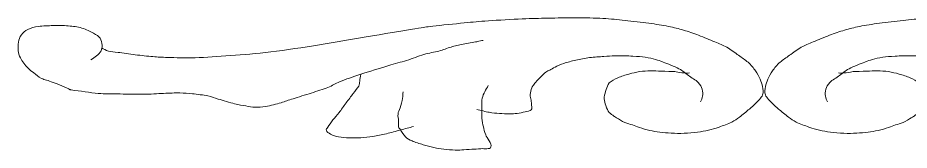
# Model space of a CAD drawing. Header units: millimetres. Extents: x -201 to 216, y -156 to 135.
# Drawn here: x 19.64 to 48.24, y -62.69 to -58.44 of the extents above; entities that cross this region are included whole.
import ezdxf

# ---------------------------------------------------------------- set-up
doc = ezdxf.new("R2010")
doc.units = ezdxf.units.MM
doc.header["$MEASUREMENT"] = 0
doc.layers.add('Camada 1', color=7, linetype='Continuous')

msp = doc.modelspace()

# ---------------------------------------------------------------- linework, layer by layer
at = {"layer": 'Camada 1', "color": 250, "lineweight": 9}
for points, knots in [([(41.1958, -60.2002), (41.0936, -60.2407), (40.7994, -60.1687), (40.7267, -60.1658), (40.7267, -60.1658), (40.6538, -60.163), (40.4192, -60.153), (40.2898, -60.1486), (40.2898, -60.1486), (40.1604, -60.1444), (40.0665, -60.1372), (39.95, -60.1401), (39.95, -60.1401), (39.8336, -60.1429), (39.7111, -60.1485), (39.5941, -60.1658), (39.5941, -60.1658), (39.477, -60.1832), (39.3705, -60.2101), (39.2542, -60.2432), (39.2542, -60.2432), (39.1379, -60.2762), (39.0043, -60.3158), (38.8982, -60.3635), (38.8982, -60.3635), (38.792, -60.4112), (38.687, -60.4618), (38.623, -60.5268), (38.623, -60.5268), (38.559, -60.5917), (38.5528, -60.6656), (38.5258, -60.7415), (38.5258, -60.7415), (38.4987, -60.8175), (38.4663, -60.9058), (38.4608, -60.9821), (38.4608, -60.9821), (38.4554, -61.0585), (38.4715, -61.1209), (38.4931, -61.1969), (38.4931, -61.1969), (38.5146, -61.273), (38.5496, -61.3749), (38.59, -61.4375), (38.59, -61.4375), (38.6303, -61.5002), (38.688, -61.5329), (38.7329, -61.5684), (38.7329, -61.5684), (38.7778, -61.604), (38.7943, -61.6123), (38.8585, -61.6504), (38.8585, -61.6504), (38.9227, -61.6886), (39.0328, -61.7591), (39.118, -61.7971), (39.118, -61.7971), (39.2032, -61.8353), (39.2869, -61.8496), (39.3653, -61.877), (39.3653, -61.877), (39.4438, -61.9044), (39.4956, -61.9316), (39.5883, -61.9612), (39.5883, -61.9612), (39.6811, -61.9907), (39.8109, -62.0296), (39.9208, -62.0537), (39.9208, -62.0537), (40.0308, -62.0779), (40.1302, -62.0911), (40.2452, -62.1056), (40.2452, -62.1056), (40.3603, -62.1199), (40.48, -62.1336), (40.6102, -62.14), (40.6102, -62.14), (40.7404, -62.1465), (40.8828, -62.1494), (41.0239, -62.1444), (41.0239, -62.1444), (41.165, -62.1394), (41.3235, -62.1265), (41.4538, -62.1099), (41.4538, -62.1099), (41.5842, -62.0933), (41.6874, -62.0726), (41.8027, -62.0452), (41.8027, -62.0452), (41.918, -62.0177), (42.0187, -61.9891), (42.1434, -61.9459), (42.1434, -61.9459), (42.2681, -61.9026), (42.4388, -61.8405), (42.5491, -61.7862), (42.5491, -61.7862), (42.6595, -61.7319), (42.7059, -61.6921), (42.8007, -61.6222), (42.8007, -61.6222), (42.8954, -61.5524), (43.032, -61.4396), (43.1172, -61.3676), (43.1172, -61.3676), (43.2025, -61.2957), (43.2412, -61.2665), (43.312, -61.1907), (43.312, -61.1907), (43.3828, -61.1149), (43.5023, -61.0059), (43.5414, -60.9134), (43.5414, -60.9134), (43.5804, -60.8208), (43.555, -60.7318), (43.5416, -60.647), (43.5416, -60.647), (43.5281, -60.5622), (43.4986, -60.491), (43.4608, -60.4064), (43.4608, -60.4064), (43.4231, -60.3218), (43.3803, -60.2305), (43.3154, -60.1401), (43.3154, -60.1401), (43.2506, -60.0496), (43.1649, -59.9485), (43.0729, -59.8651), (43.0729, -59.8651), (42.9809, -59.7817), (42.8789, -59.7219), (42.7657, -59.6417), (42.7657, -59.6417), (42.6525, -59.5615), (42.5212, -59.456), (42.3937, -59.384), (42.3937, -59.384), (42.2663, -59.3119), (42.1565, -59.2765), (42.0056, -59.2121), (42.0056, -59.2121), (41.8546, -59.1476), (41.6553, -59.0603), (41.488, -58.9973), (41.488, -58.9973), (41.3206, -58.9342), (41.1648, -58.8813), (41.0027, -58.834), (41.0027, -58.834), (40.8406, -58.7867), (40.7039, -58.751), (40.5174, -58.7137), (40.5174, -58.7137), (40.3309, -58.6764), (40.1185, -58.6421), (39.8865, -58.6106), (39.8865, -58.6106), (39.6544, -58.5791), (39.3714, -58.5505), (39.1261, -58.5247), (39.1261, -58.5247), (38.8807, -58.4989), (38.6764, -58.4703), (38.4142, -58.456), (38.4142, -58.456), (38.152, -58.4416), (37.8507, -58.4402), (37.5567, -58.4388), (37.5567, -58.4388), (37.2627, -58.4374), (36.9392, -58.4416), (36.6506, -58.4473), (36.6506, -58.4473), (36.362, -58.4531), (36.1437, -58.4588), (35.8254, -58.4731), (35.8254, -58.4731), (35.5072, -58.4875), (35.0516, -58.5118), (34.7413, -58.5333), (34.7413, -58.5333), (34.4311, -58.5548), (34.2613, -58.5734), (33.9647, -58.602), (33.9647, -58.602), (33.668, -58.6307), (33.2259, -58.6736), (32.9614, -58.7051), (32.9614, -58.7051), (32.697, -58.7366), (32.7349, -58.7337), (32.3789, -58.7911), (32.3789, -58.7911), (32.0229, -58.8483), (31.3352, -58.9629), (30.8254, -59.0488), (30.8254, -59.0488), (30.3157, -59.1347), (29.8303, -59.2264), (29.3205, -59.3066), (29.3205, -59.3066), (28.8107, -59.3868), (28.2422, -59.4726), (27.7671, -59.53), (27.7671, -59.53), (27.292, -59.5873), (26.8773, -59.6188), (26.4726, -59.6503), (26.4726, -59.6503), (26.0679, -59.6818), (25.675, -59.709), (25.34, -59.719), (25.34, -59.719), (25.0049, -59.729), (24.6929, -59.7161), (24.4663, -59.7104), (24.4663, -59.7104), (24.2396, -59.7048), (24.1564, -59.699), (23.9809, -59.6846), (23.9809, -59.6846), (23.8054, -59.6703), (23.6008, -59.6474), (23.4146, -59.6246), (23.4146, -59.6246), (23.2286, -59.6016), (23.0075, -59.5672), (22.8646, -59.5472), (22.8646, -59.5472), (22.7217, -59.5272), (22.6483, -59.5284), (22.5572, -59.5042), (22.5572, -59.5042), (22.4662, -59.4801), (22.4062, -59.4383), (22.3308, -59.4054)], [0, 0, 0, 0, 0.0166667, 0.0166667, 0.0166667, 0.0166667, 0.0333333, 0.0333333, 0.0333333, 0.0333333, 0.05, 0.05, 0.05, 0.05, 0.0666667, 0.0666667, 0.0666667, 0.0666667, 0.0833333, 0.0833333, 0.0833333, 0.0833333, 0.1, 0.1, 0.1, 0.1, 0.1166667, 0.1166667, 0.1166667, 0.1166667, 0.1333333, 0.1333333, 0.1333333, 0.1333333, 0.15, 0.15, 0.15, 0.15, 0.1666667, 0.1666667, 0.1666667, 0.1666667, 0.1833333, 0.1833333, 0.1833333, 0.1833333, 0.2, 0.2, 0.2, 0.2, 0.2166667, 0.2166667, 0.2166667, 0.2166667, 0.2333333, 0.2333333, 0.2333333, 0.2333333, 0.25, 0.25, 0.25, 0.25, 0.2666667, 0.2666667, 0.2666667, 0.2666667, 0.2833333, 0.2833333, 0.2833333, 0.2833333, 0.3, 0.3, 0.3, 0.3, 0.3166667, 0.3166667, 0.3166667, 0.3166667, 0.3333333, 0.3333333, 0.3333333, 0.3333333, 0.35, 0.35, 0.35, 0.35, 0.3666667, 0.3666667, 0.3666667, 0.3666667, 0.3833333, 0.3833333, 0.3833333, 0.3833333, 0.4, 0.4, 0.4, 0.4, 0.4166667, 0.4166667, 0.4166667, 0.4166667, 0.4333333, 0.4333333, 0.4333333, 0.4333333, 0.45, 0.45, 0.45, 0.45, 0.4666667, 0.4666667, 0.4666667, 0.4666667, 0.4833333, 0.4833333, 0.4833333, 0.4833333, 0.5, 0.5, 0.5, 0.5, 0.5166667, 0.5166667, 0.5166667, 0.5166667, 0.5333333, 0.5333333, 0.5333333, 0.5333333, 0.55, 0.55, 0.55, 0.55, 0.5666667, 0.5666667, 0.5666667, 0.5666667, 0.5833333, 0.5833333, 0.5833333, 0.5833333, 0.6, 0.6, 0.6, 0.6, 0.6166667, 0.6166667, 0.6166667, 0.6166667, 0.6333333, 0.6333333, 0.6333333, 0.6333333, 0.65, 0.65, 0.65, 0.65, 0.6666667, 0.6666667, 0.6666667, 0.6666667, 0.6833333, 0.6833333, 0.6833333, 0.6833333, 0.7, 0.7, 0.7, 0.7, 0.7166667, 0.7166667, 0.7166667, 0.7166667, 0.7333333, 0.7333333, 0.7333333, 0.7333333, 0.75, 0.75, 0.75, 0.75, 0.7666667, 0.7666667, 0.7666667, 0.7666667, 0.7833333, 0.7833333, 0.7833333, 0.7833333, 0.8, 0.8, 0.8, 0.8, 0.8166667, 0.8166667, 0.8166667, 0.8166667, 0.8333333, 0.8333333, 0.8333333, 0.8333333, 0.85, 0.85, 0.85, 0.85, 0.8666667, 0.8666667, 0.8666667, 0.8666667, 0.8833333, 0.8833333, 0.8833333, 0.8833333, 0.9, 0.9, 0.9, 0.9, 0.9166667, 0.9166667, 0.9166667, 0.9166667, 0.9333333, 0.9333333, 0.9333333, 0.9333333, 0.95, 0.95, 0.95, 0.95, 0.9666667, 0.9666667, 0.9666667, 0.9666667, 1, 1, 1, 1]), ([(45.9766, -60.2002), (46.0788, -60.2407), (46.373, -60.1687), (46.4458, -60.1658), (46.4458, -60.1658), (46.5186, -60.163), (46.7533, -60.153), (46.8827, -60.1486), (46.8827, -60.1486), (47.0121, -60.1444), (47.1061, -60.1372), (47.2225, -60.1401), (47.2225, -60.1401), (47.3389, -60.1429), (47.4614, -60.1485), (47.5784, -60.1658), (47.5784, -60.1658), (47.6954, -60.1832), (47.8018, -60.2101), (47.9181, -60.2432), (47.9181, -60.2432), (48.0344, -60.2762), (48.1679, -60.3158), (48.274, -60.3635), (48.274, -60.3635), (48.3801, -60.4112), (48.485, -60.4618), (48.5489, -60.5268), (48.5489, -60.5268), (48.6128, -60.5917), (48.6189, -60.6656), (48.6458, -60.7415), (48.6458, -60.7415), (48.6727, -60.8175), (48.705, -60.9058), (48.7104, -60.9821), (48.7104, -60.9821), (48.7157, -61.0585), (48.6995, -61.1209), (48.6779, -61.1969), (48.6779, -61.1969), (48.6562, -61.273), (48.6211, -61.3749), (48.5806, -61.4375), (48.5806, -61.4375), (48.5401, -61.5002), (48.4824, -61.5329), (48.4375, -61.5684), (48.4375, -61.5684), (48.3925, -61.604), (48.376, -61.6123), (48.3117, -61.6504), (48.3117, -61.6504), (48.2474, -61.6886), (48.1372, -61.7591), (48.052, -61.7971), (48.052, -61.7971), (47.9667, -61.8353), (47.883, -61.8496), (47.8046, -61.877), (47.8046, -61.877), (47.7261, -61.9044), (47.6743, -61.9316), (47.5814, -61.9612), (47.5814, -61.9612), (47.4886, -61.9907), (47.3588, -62.0296), (47.2488, -62.0537), (47.2488, -62.0537), (47.1388, -62.0779), (47.0394, -62.0911), (46.9243, -62.1056), (46.9243, -62.1056), (46.8093, -62.1199), (46.6894, -62.1336), (46.5593, -62.14), (46.5593, -62.14), (46.4291, -62.1465), (46.2867, -62.1494), (46.1456, -62.1444), (46.1456, -62.1444), (46.0045, -62.1394), (45.846, -62.1265), (45.7157, -62.1099), (45.7157, -62.1099), (45.5854, -62.0933), (45.4822, -62.0726), (45.3669, -62.0452), (45.3669, -62.0452), (45.2517, -62.0177), (45.151, -61.9891), (45.0264, -61.9459), (45.0264, -61.9459), (44.9018, -61.9026), (44.7312, -61.8405), (44.6209, -61.7862), (44.6209, -61.7862), (44.5106, -61.7319), (44.4643, -61.6921), (44.3696, -61.6222), (44.3696, -61.6222), (44.275, -61.5524), (44.1386, -61.4396), (44.0534, -61.3676), (44.0534, -61.3676), (43.9683, -61.2957), (43.9296, -61.2665), (43.8589, -61.1907), (43.8589, -61.1907), (43.7883, -61.1149), (43.6689, -61.0059), (43.63, -60.9134), (43.63, -60.9134), (43.591, -60.8208), (43.6166, -60.7318), (43.6302, -60.647), (43.6302, -60.647), (43.6438, -60.5622), (43.6734, -60.491), (43.7113, -60.4064), (43.7113, -60.4064), (43.7491, -60.3218), (43.7921, -60.2305), (43.8571, -60.1401), (43.8571, -60.1401), (43.9221, -60.0496), (44.0078, -59.9485), (44.1, -59.8651), (44.1, -59.8651), (44.1921, -59.7817), (44.2942, -59.7219), (44.4075, -59.6417), (44.4075, -59.6417), (44.5209, -59.5615), (44.6523, -59.456), (44.7799, -59.384), (44.7799, -59.384), (44.9075, -59.3119), (45.0173, -59.2765), (45.1683, -59.2121), (45.1683, -59.2121), (45.3194, -59.1476), (45.5188, -59.0603), (45.6863, -58.9973), (45.6863, -58.9973), (45.8537, -58.9342), (46.0096, -58.8813), (46.1718, -58.834), (46.1718, -58.834), (46.3339, -58.7867), (46.4707, -58.751), (46.6573, -58.7137), (46.6573, -58.7137), (46.8438, -58.6764), (47.0562, -58.6421), (47.2883, -58.6106), (47.2883, -58.6106), (47.5205, -58.5791), (47.8034, -58.5505), (48.0489, -58.5247), (48.0489, -58.5247), (48.2943, -58.4989), (48.4986, -58.4703), (48.7608, -58.456), (48.7608, -58.456), (49.0231, -58.4416), (49.3243, -58.4402), (49.6183, -58.4388), (49.6183, -58.4388), (49.9124, -58.4374), (50.2359, -58.4416), (50.5244, -58.4473), (50.5244, -58.4473), (50.813, -58.4531), (51.0313, -58.4588), (51.3496, -58.4731), (51.3496, -58.4731), (51.6678, -58.4875), (52.1234, -58.5118), (52.4336, -58.5333), (52.4336, -58.5333), (52.7438, -58.5548), (52.9136, -58.5734), (53.2102, -58.602), (53.2102, -58.602), (53.5068, -58.6307), (53.9488, -58.6736), (54.2132, -58.7051), (54.2132, -58.7051), (54.4777, -58.7366), (54.4397, -58.7337), (54.7957, -58.7911), (54.7957, -58.7911), (55.1516, -58.8483), (55.8391, -58.9629), (56.3487, -59.0488), (56.3487, -59.0488), (56.8583, -59.1347), (57.3435, -59.2264), (57.8533, -59.3066), (57.8533, -59.3066), (58.3629, -59.3868), (58.9313, -59.4726), (59.4063, -59.53), (59.4063, -59.53), (59.8814, -59.5873), (60.296, -59.6188), (60.7006, -59.6503), (60.7006, -59.6503), (61.1053, -59.6818), (61.4981, -59.709), (61.8331, -59.719), (61.8331, -59.719), (62.1682, -59.729), (62.4802, -59.7161), (62.7069, -59.7104), (62.7069, -59.7104), (62.9335, -59.7048), (63.0168, -59.699), (63.1923, -59.6846), (63.1923, -59.6846), (63.3678, -59.6703), (63.5725, -59.6474), (63.7586, -59.6246), (63.7586, -59.6246), (63.9448, -59.6016), (64.1659, -59.5672), (64.3088, -59.5472), (64.3088, -59.5472), (64.4517, -59.5272), (64.5252, -59.5284), (64.6163, -59.5042), (64.6163, -59.5042), (64.7073, -59.4801), (64.7673, -59.4383), (64.8429, -59.4054)], [0, 0, 0, 0, 0.0166667, 0.0166667, 0.0166667, 0.0166667, 0.0333333, 0.0333333, 0.0333333, 0.0333333, 0.05, 0.05, 0.05, 0.05, 0.0666667, 0.0666667, 0.0666667, 0.0666667, 0.0833333, 0.0833333, 0.0833333, 0.0833333, 0.1, 0.1, 0.1, 0.1, 0.1166667, 0.1166667, 0.1166667, 0.1166667, 0.1333333, 0.1333333, 0.1333333, 0.1333333, 0.15, 0.15, 0.15, 0.15, 0.1666667, 0.1666667, 0.1666667, 0.1666667, 0.1833333, 0.1833333, 0.1833333, 0.1833333, 0.2, 0.2, 0.2, 0.2, 0.2166667, 0.2166667, 0.2166667, 0.2166667, 0.2333333, 0.2333333, 0.2333333, 0.2333333, 0.25, 0.25, 0.25, 0.25, 0.2666667, 0.2666667, 0.2666667, 0.2666667, 0.2833333, 0.2833333, 0.2833333, 0.2833333, 0.3, 0.3, 0.3, 0.3, 0.3166667, 0.3166667, 0.3166667, 0.3166667, 0.3333333, 0.3333333, 0.3333333, 0.3333333, 0.35, 0.35, 0.35, 0.35, 0.3666667, 0.3666667, 0.3666667, 0.3666667, 0.3833333, 0.3833333, 0.3833333, 0.3833333, 0.4, 0.4, 0.4, 0.4, 0.4166667, 0.4166667, 0.4166667, 0.4166667, 0.4333333, 0.4333333, 0.4333333, 0.4333333, 0.45, 0.45, 0.45, 0.45, 0.4666667, 0.4666667, 0.4666667, 0.4666667, 0.4833333, 0.4833333, 0.4833333, 0.4833333, 0.5, 0.5, 0.5, 0.5, 0.5166667, 0.5166667, 0.5166667, 0.5166667, 0.5333333, 0.5333333, 0.5333333, 0.5333333, 0.55, 0.55, 0.55, 0.55, 0.5666667, 0.5666667, 0.5666667, 0.5666667, 0.5833333, 0.5833333, 0.5833333, 0.5833333, 0.6, 0.6, 0.6, 0.6, 0.6166667, 0.6166667, 0.6166667, 0.6166667, 0.6333333, 0.6333333, 0.6333333, 0.6333333, 0.65, 0.65, 0.65, 0.65, 0.6666667, 0.6666667, 0.6666667, 0.6666667, 0.6833333, 0.6833333, 0.6833333, 0.6833333, 0.7, 0.7, 0.7, 0.7, 0.7166667, 0.7166667, 0.7166667, 0.7166667, 0.7333333, 0.7333333, 0.7333333, 0.7333333, 0.75, 0.75, 0.75, 0.75, 0.7666667, 0.7666667, 0.7666667, 0.7666667, 0.7833333, 0.7833333, 0.7833333, 0.7833333, 0.8, 0.8, 0.8, 0.8, 0.8166667, 0.8166667, 0.8166667, 0.8166667, 0.8333333, 0.8333333, 0.8333333, 0.8333333, 0.85, 0.85, 0.85, 0.85, 0.8666667, 0.8666667, 0.8666667, 0.8666667, 0.8833333, 0.8833333, 0.8833333, 0.8833333, 0.9, 0.9, 0.9, 0.9, 0.9166667, 0.9166667, 0.9166667, 0.9166667, 0.9333333, 0.9333333, 0.9333333, 0.9333333, 0.95, 0.95, 0.95, 0.95, 0.9666667, 0.9666667, 0.9666667, 0.9666667, 1, 1, 1, 1]), ([(21.9907, -59.7878), (22.0501, -59.7448), (22.1146, -59.7078), (22.1688, -59.6589), (22.1688, -59.6589), (22.223, -59.61), (22.2844, -59.5538), (22.3145, -59.4957), (22.3145, -59.4957), (22.3446, -59.4375), (22.3524, -59.383), (22.347, -59.3152), (22.347, -59.3152), (22.3417, -59.2474), (22.3294, -59.1579), (22.2824, -59.0918), (22.2824, -59.0918), (22.2355, -59.0257), (22.1702, -58.9835), (22.0722, -58.9285), (22.0722, -58.9285), (21.9743, -58.8736), (21.8378, -58.8047), (21.7002, -58.7653), (21.7002, -58.7653), (21.5627, -58.7258), (21.4184, -58.7095), (21.2634, -58.6965), (21.2634, -58.6965), (21.1085, -58.6835), (20.9375, -58.6851), (20.778, -58.6879), (20.778, -58.6879), (20.6186, -58.6908), (20.4461, -58.6933), (20.3088, -58.7137), (20.3088, -58.7137), (20.1716, -58.7341), (20.064, -58.7608), (19.969, -58.8083), (19.969, -58.8083), (19.8739, -58.8557), (19.8105, -58.919), (19.7585, -58.9887), (19.7585, -58.9887), (19.7065, -59.0584), (19.6776, -59.1357), (19.6612, -59.2207), (19.6612, -59.2207), (19.6449, -59.3056), (19.6503, -59.4109), (19.661, -59.4957), (19.661, -59.4957), (19.6718, -59.5803), (19.6741, -59.6353), (19.7256, -59.7276), (19.7256, -59.7276), (19.7771, -59.8199), (19.8951, -59.9651), (19.968, -60.0456), (19.968, -60.0456), (20.041, -60.126), (20.0892, -60.153), (20.1621, -60.2088), (20.1621, -60.2088), (20.2349, -60.2646), (20.3007, -60.3297), (20.4046, -60.3807), (20.4046, -60.3807), (20.5086, -60.4315), (20.6176, -60.4478), (20.7767, -60.5096), (20.7767, -60.5096), (20.9358, -60.5714), (21.1645, -60.6706), (21.3584, -60.7512)], [0, 0, 0, 0, 0.05, 0.05, 0.05, 0.05, 0.1, 0.1, 0.1, 0.1, 0.15, 0.15, 0.15, 0.15, 0.2, 0.2, 0.2, 0.2, 0.25, 0.25, 0.25, 0.25, 0.3, 0.3, 0.3, 0.3, 0.35, 0.35, 0.35, 0.35, 0.4, 0.4, 0.4, 0.4, 0.45, 0.45, 0.45, 0.45, 0.5, 0.5, 0.5, 0.5, 0.55, 0.55, 0.55, 0.55, 0.6, 0.6, 0.6, 0.6, 0.65, 0.65, 0.65, 0.65, 0.7, 0.7, 0.7, 0.7, 0.75, 0.75, 0.75, 0.75, 0.8, 0.8, 0.8, 0.8, 0.85, 0.85, 0.85, 0.85, 0.9, 0.9, 0.9, 0.9, 1, 1, 1, 1]), ([(21.2769, -60.741), (21.3037, -60.7442), (21.3309, -60.7476), (21.3584, -60.7512), (21.3584, -60.7512), (21.6447, -60.7884), (21.974, -60.842), (22.2205, -60.8636), (22.2205, -60.8636), (22.467, -60.8851), (22.5915, -60.8751), (22.8312, -60.8799), (22.8312, -60.8799), (23.0708, -60.8849), (23.4094, -60.8957), (23.6585, -60.8929), (23.6585, -60.8929), (23.9076, -60.8901), (24.1263, -60.8699), (24.3237, -60.8627), (24.3237, -60.8627), (24.5211, -60.8555), (24.6882, -60.8476), (24.8428, -60.8497), (24.8428, -60.8497), (24.9974, -60.8519), (25.098, -60.8598), (25.2484, -60.8756), (25.2484, -60.8756), (25.3987, -60.8915), (25.604, -60.9157), (25.7431, -60.9447), (25.7431, -60.9447), (25.8822, -60.9737), (25.9326, -61.0062), (26.0756, -61.0482), (26.0756, -61.0482), (26.2186, -61.0903), (26.4537, -61.1606), (26.6009, -61.1969), (26.6009, -61.1969), (26.7481, -61.2333), (26.8461, -61.2471), (26.9568, -61.2657), (26.9568, -61.2657), (27.0674, -61.2843), (27.1542, -61.3057), (27.2642, -61.3086), (27.2642, -61.3086), (27.3742, -61.3115), (27.465, -61.3075), (27.604, -61.2829), (27.604, -61.2829), (27.7429, -61.2583), (27.9436, -61.2042), (28.0895, -61.1625), (28.0895, -61.1625), (28.2354, -61.121), (28.316, -61.0852), (28.4779, -61.0337), (28.4779, -61.0337), (28.6397, -60.9821), (28.8744, -60.9134), (29.0605, -60.8532), (29.0605, -60.8532), (29.2466, -60.7931), (29.4402, -60.7346), (29.5946, -60.6728), (29.5946, -60.6728), (29.7489, -60.611), (29.8072, -60.5542), (29.983, -60.4838), (29.983, -60.4838), (30.1589, -60.4134), (30.3903, -60.3363), (30.6466, -60.2518), (30.6466, -60.2518), (30.9029, -60.1672), (31.275, -60.0513), (31.5205, -59.9768), (31.5205, -59.9768), (31.7659, -59.9024), (31.9276, -59.8651), (32.1192, -59.805), (32.1192, -59.805), (32.3109, -59.7448), (32.4963, -59.6662), (32.6695, -59.6159), (32.6695, -59.6159), (32.8427, -59.5657), (33.009, -59.5444), (33.155, -59.5042), (33.155, -59.5042), (33.301, -59.464), (33.4137, -59.4126), (33.5434, -59.3753), (33.5434, -59.3753), (33.6731, -59.338), (33.794, -59.3095), (33.9318, -59.2808), (33.9318, -59.2808), (34.0695, -59.2522), (34.2608, -59.2236), (34.3687, -59.2035), (34.3687, -59.2035), (34.4766, -59.1834), (34.509, -59.1749), (34.5791, -59.1606)], [0, 0, 0, 0, 0.0357143, 0.0357143, 0.0357143, 0.0357143, 0.0714286, 0.0714286, 0.0714286, 0.0714286, 0.1071429, 0.1071429, 0.1071429, 0.1071429, 0.1428571, 0.1428571, 0.1428571, 0.1428571, 0.1785714, 0.1785714, 0.1785714, 0.1785714, 0.2142857, 0.2142857, 0.2142857, 0.2142857, 0.25, 0.25, 0.25, 0.25, 0.2857143, 0.2857143, 0.2857143, 0.2857143, 0.3214286, 0.3214286, 0.3214286, 0.3214286, 0.3571429, 0.3571429, 0.3571429, 0.3571429, 0.3928571, 0.3928571, 0.3928571, 0.3928571, 0.4285714, 0.4285714, 0.4285714, 0.4285714, 0.4642857, 0.4642857, 0.4642857, 0.4642857, 0.5, 0.5, 0.5, 0.5, 0.5357143, 0.5357143, 0.5357143, 0.5357143, 0.5714286, 0.5714286, 0.5714286, 0.5714286, 0.6071429, 0.6071429, 0.6071429, 0.6071429, 0.6428571, 0.6428571, 0.6428571, 0.6428571, 0.6785714, 0.6785714, 0.6785714, 0.6785714, 0.7142857, 0.7142857, 0.7142857, 0.7142857, 0.75, 0.75, 0.75, 0.75, 0.7857143, 0.7857143, 0.7857143, 0.7857143, 0.8214286, 0.8214286, 0.8214286, 0.8214286, 0.8571429, 0.8571429, 0.8571429, 0.8571429, 0.8928571, 0.8928571, 0.8928571, 0.8928571, 0.9285714, 0.9285714, 0.9285714, 0.9285714, 1, 1, 1, 1]), ([(34.3671, -61.3774), (34.5019, -61.4089), (34.6495, -61.4503), (34.7715, -61.4719), (34.7715, -61.4719), (34.8935, -61.4935), (34.9871, -61.4977), (35.0951, -61.5063), (35.0951, -61.5063), (35.203, -61.5148), (35.3236, -61.5235), (35.4186, -61.5235), (35.4186, -61.5235), (35.5136, -61.5235), (35.5772, -61.5177), (35.6614, -61.5063), (35.6614, -61.5063), (35.7455, -61.4947), (35.8445, -61.4734), (35.9203, -61.4547), (35.9203, -61.4547), (35.996, -61.4361), (36.0748, -61.4335), (36.1145, -61.3946), (36.1145, -61.3946), (36.1542, -61.3556), (36.1307, -61.3002), (36.1308, -61.2485), (36.1308, -61.2485), (36.1308, -61.1969), (36.1228, -61.1425), (36.1147, -61.0852), (36.1147, -61.0852), (36.1067, -61.028), (36.0793, -60.9714), (36.0825, -60.9048), (36.0825, -60.9048), (36.0857, -60.8382), (36.1164, -60.7394), (36.1339, -60.6881), (36.1339, -60.6881), (36.1513, -60.6367), (36.1602, -60.6345), (36.1867, -60.5974), (36.1867, -60.5974), (36.2131, -60.5603), (36.2537, -60.5087), (36.2922, -60.4658), (36.2922, -60.4658), (36.3308, -60.423), (36.3687, -60.3877), (36.4181, -60.3407), (36.4181, -60.3407), (36.4675, -60.2935), (36.5396, -60.2211), (36.5885, -60.1831), (36.5885, -60.1831), (36.6374, -60.1451), (36.6615, -60.141), (36.7102, -60.1141), (36.7102, -60.1141), (36.7589, -60.0871), (36.8048, -60.0568), (36.8806, -60.0211), (36.8806, -60.0211), (36.9564, -59.9855), (37.0532, -59.938), (37.1646, -59.9004), (37.1646, -59.9004), (37.276, -59.8628), (37.4077, -59.8278), (37.5459, -59.7968), (37.5459, -59.7968), (37.6841, -59.7658), (37.8414, -59.7342), (37.9921, -59.7148), (37.9921, -59.7148), (38.1428, -59.6953), (38.3085, -59.6896), (38.4464, -59.6803), (38.4464, -59.6803), (38.5842, -59.6709), (38.6637, -59.6608), (38.8195, -59.6587), (38.8195, -59.6587), (38.9753, -59.6566), (39.2192, -59.6594), (39.3792, -59.6673), (39.3792, -59.6673), (39.5391, -59.6753), (39.6544, -59.6881), (39.7766, -59.7062), (39.7766, -59.7062), (39.8988, -59.7242), (40.0127, -59.7491), (40.1091, -59.7752), (40.1091, -59.7752), (40.2056, -59.8013), (40.2278, -59.8121), (40.3524, -59.8615), (40.3524, -59.8615), (40.477, -59.9109), (40.7205, -59.9997), (40.8561, -60.0713), (40.8561, -60.0713), (40.9918, -60.143), (41.0571, -60.2146), (41.1595, -60.2877), (41.1595, -60.2877), (41.2619, -60.3607), (41.3962, -60.4343), (41.4706, -60.5096), (41.4706, -60.5096), (41.5451, -60.5848), (41.5755, -60.6593), (41.5999, -60.733), (41.5999, -60.733), (41.6243, -60.8066), (41.6241, -60.8801), (41.616, -60.9478), (41.616, -60.9478), (41.6077, -61.0155), (41.5727, -61.0738), (41.5511, -61.1368)], [0, 0, 0, 0, 0.03125, 0.03125, 0.03125, 0.03125, 0.0625, 0.0625, 0.0625, 0.0625, 0.09375, 0.09375, 0.09375, 0.09375, 0.125, 0.125, 0.125, 0.125, 0.15625, 0.15625, 0.15625, 0.15625, 0.1875, 0.1875, 0.1875, 0.1875, 0.21875, 0.21875, 0.21875, 0.21875, 0.25, 0.25, 0.25, 0.25, 0.28125, 0.28125, 0.28125, 0.28125, 0.3125, 0.3125, 0.3125, 0.3125, 0.34375, 0.34375, 0.34375, 0.34375, 0.375, 0.375, 0.375, 0.375, 0.40625, 0.40625, 0.40625, 0.40625, 0.4375, 0.4375, 0.4375, 0.4375, 0.46875, 0.46875, 0.46875, 0.46875, 0.5, 0.5, 0.5, 0.5, 0.53125, 0.53125, 0.53125, 0.53125, 0.5625, 0.5625, 0.5625, 0.5625, 0.59375, 0.59375, 0.59375, 0.59375, 0.625, 0.625, 0.625, 0.625, 0.65625, 0.65625, 0.65625, 0.65625, 0.6875, 0.6875, 0.6875, 0.6875, 0.71875, 0.71875, 0.71875, 0.71875, 0.75, 0.75, 0.75, 0.75, 0.78125, 0.78125, 0.78125, 0.78125, 0.8125, 0.8125, 0.8125, 0.8125, 0.84375, 0.84375, 0.84375, 0.84375, 0.875, 0.875, 0.875, 0.875, 0.90625, 0.90625, 0.90625, 0.90625, 0.9375, 0.9375, 0.9375, 0.9375, 1, 1, 1, 1]), ([(52.8036, -61.3774), (52.6687, -61.4089), (52.521, -61.4503), (52.399, -61.4719), (52.399, -61.4719), (52.277, -61.4935), (52.1834, -61.4977), (52.0754, -61.5063), (52.0754, -61.5063), (51.9674, -61.5148), (51.8468, -61.5235), (51.7518, -61.5235), (51.7518, -61.5235), (51.6568, -61.5235), (51.5932, -61.5177), (51.5091, -61.5063), (51.5091, -61.5063), (51.425, -61.4947), (51.326, -61.4734), (51.2503, -61.4547), (51.2503, -61.4547), (51.1745, -61.4361), (51.0958, -61.4335), (51.0561, -61.3946), (51.0561, -61.3946), (51.0165, -61.3556), (51.04, -61.3002), (51.0401, -61.2485), (51.0401, -61.2485), (51.0401, -61.1969), (51.0482, -61.1425), (51.0564, -61.0852), (51.0564, -61.0852), (51.0645, -61.028), (51.092, -60.9714), (51.0889, -60.9048), (51.0889, -60.9048), (51.0858, -60.8382), (51.0551, -60.7394), (51.0378, -60.6881), (51.0378, -60.6881), (51.0205, -60.6367), (51.0115, -60.6345), (50.9851, -60.5974), (50.9851, -60.5974), (50.9588, -60.5603), (50.9183, -60.5087), (50.8798, -60.4658), (50.8798, -60.4658), (50.8413, -60.423), (50.8035, -60.3877), (50.7541, -60.3407), (50.7541, -60.3407), (50.7048, -60.2935), (50.6328, -60.2211), (50.5839, -60.1831), (50.5839, -60.1831), (50.5351, -60.1451), (50.511, -60.141), (50.4623, -60.1141), (50.4623, -60.1141), (50.4137, -60.0871), (50.3678, -60.0568), (50.292, -60.0211), (50.292, -60.0211), (50.2163, -59.9855), (50.1196, -59.938), (50.0083, -59.9004), (50.0083, -59.9004), (49.8969, -59.8628), (49.7653, -59.8278), (49.6271, -59.7968), (49.6271, -59.7968), (49.489, -59.7658), (49.3318, -59.7342), (49.181, -59.7148), (49.181, -59.7148), (49.0303, -59.6953), (48.8647, -59.6896), (48.7268, -59.6803), (48.7268, -59.6803), (48.5889, -59.6709), (48.5095, -59.6608), (48.3537, -59.6587), (48.3537, -59.6587), (48.198, -59.6566), (47.954, -59.6594), (47.794, -59.6673), (47.794, -59.6673), (47.6341, -59.6753), (47.5188, -59.6881), (47.3965, -59.7062), (47.3965, -59.7062), (47.2743, -59.7242), (47.1604, -59.7491), (47.0639, -59.7752), (47.0639, -59.7752), (46.9674, -59.8013), (46.9452, -59.8121), (46.8205, -59.8615), (46.8205, -59.8615), (46.6959, -59.9109), (46.4523, -59.9997), (46.3165, -60.0713), (46.3165, -60.0713), (46.1807, -60.143), (46.1153, -60.2146), (46.0128, -60.2877), (46.0128, -60.2877), (45.9103, -60.3607), (45.7758, -60.4343), (45.7013, -60.5096), (45.7013, -60.5096), (45.6267, -60.5848), (45.5962, -60.6593), (45.5717, -60.733), (45.5717, -60.733), (45.5472, -60.8066), (45.5473, -60.8801), (45.5553, -60.9478), (45.5553, -60.9478), (45.5634, -61.0155), (45.5984, -61.0738), (45.6199, -61.1368)], [0, 0, 0, 0, 0.03125, 0.03125, 0.03125, 0.03125, 0.0625, 0.0625, 0.0625, 0.0625, 0.09375, 0.09375, 0.09375, 0.09375, 0.125, 0.125, 0.125, 0.125, 0.15625, 0.15625, 0.15625, 0.15625, 0.1875, 0.1875, 0.1875, 0.1875, 0.21875, 0.21875, 0.21875, 0.21875, 0.25, 0.25, 0.25, 0.25, 0.28125, 0.28125, 0.28125, 0.28125, 0.3125, 0.3125, 0.3125, 0.3125, 0.34375, 0.34375, 0.34375, 0.34375, 0.375, 0.375, 0.375, 0.375, 0.40625, 0.40625, 0.40625, 0.40625, 0.4375, 0.4375, 0.4375, 0.4375, 0.46875, 0.46875, 0.46875, 0.46875, 0.5, 0.5, 0.5, 0.5, 0.53125, 0.53125, 0.53125, 0.53125, 0.5625, 0.5625, 0.5625, 0.5625, 0.59375, 0.59375, 0.59375, 0.59375, 0.625, 0.625, 0.625, 0.625, 0.65625, 0.65625, 0.65625, 0.65625, 0.6875, 0.6875, 0.6875, 0.6875, 0.71875, 0.71875, 0.71875, 0.71875, 0.75, 0.75, 0.75, 0.75, 0.78125, 0.78125, 0.78125, 0.78125, 0.8125, 0.8125, 0.8125, 0.8125, 0.84375, 0.84375, 0.84375, 0.84375, 0.875, 0.875, 0.875, 0.875, 0.90625, 0.90625, 0.90625, 0.90625, 0.9375, 0.9375, 0.9375, 0.9375, 1, 1, 1, 1]), ([(32.3442, -61.9273), (32.2039, -61.9645), (32.069, -62.0003), (31.9234, -62.039), (31.9234, -62.039), (31.7778, -62.0776), (31.6188, -62.1249), (31.4703, -62.1593), (31.4703, -62.1593), (31.3217, -62.1937), (31.1713, -62.2237), (31.0334, -62.2452), (31.0334, -62.2452), (30.8955, -62.2668), (30.786, -62.281), (30.645, -62.2881), (30.645, -62.2881), (30.5041, -62.2954), (30.3223, -62.2954), (30.192, -62.2881), (30.192, -62.2881), (30.0616, -62.281), (29.9564, -62.2657), (29.8684, -62.2452), (29.8684, -62.2452), (29.7804, -62.2248), (29.7292, -62.2), (29.6743, -62.1679), (29.6743, -62.1679), (29.6195, -62.1358), (29.5595, -62.0964), (29.545, -62.0562), (29.545, -62.0562), (29.5305, -62.016), (29.5584, -62.0018), (29.5936, -61.9445), (29.5936, -61.9445), (29.6287, -61.8872), (29.6962, -61.7898), (29.7556, -61.7125), (29.7556, -61.7125), (29.8149, -61.6351), (29.8797, -61.5707), (29.9499, -61.4805), (29.9499, -61.4805), (30.0201, -61.3903), (30.1011, -61.2728), (30.1766, -61.1712), (30.1766, -61.1712), (30.2522, -61.0695), (30.3359, -60.9607), (30.4034, -60.8704), (30.4034, -60.8704), (30.4709, -60.7802), (30.5461, -60.6977), (30.5815, -60.6298), (30.5815, -60.6298), (30.6169, -60.562), (30.6032, -60.5296), (30.614, -60.4666), (30.614, -60.4666), (30.6249, -60.4036), (30.6357, -60.3234), (30.6466, -60.2518)], [0, 0, 0, 0, 0.0588235, 0.0588235, 0.0588235, 0.0588235, 0.1176471, 0.1176471, 0.1176471, 0.1176471, 0.1764706, 0.1764706, 0.1764706, 0.1764706, 0.2352941, 0.2352941, 0.2352941, 0.2352941, 0.2941176, 0.2941176, 0.2941176, 0.2941176, 0.3529412, 0.3529412, 0.3529412, 0.3529412, 0.4117647, 0.4117647, 0.4117647, 0.4117647, 0.4705882, 0.4705882, 0.4705882, 0.4705882, 0.5294118, 0.5294118, 0.5294118, 0.5294118, 0.5882353, 0.5882353, 0.5882353, 0.5882353, 0.6470588, 0.6470588, 0.6470588, 0.6470588, 0.7058824, 0.7058824, 0.7058824, 0.7058824, 0.7647059, 0.7647059, 0.7647059, 0.7647059, 0.8235294, 0.8235294, 0.8235294, 0.8235294, 0.8823529, 0.8823529, 0.8823529, 0.8823529, 1, 1, 1, 1]), ([(32.0052, -60.8189), (31.9998, -60.8876), (32.0051, -60.9405), (31.9889, -61.0251), (31.9889, -61.0251), (31.9727, -61.1097), (31.9321, -61.2413), (31.9078, -61.3258), (31.9078, -61.3258), (31.8834, -61.4103), (31.851, -61.4615), (31.8429, -61.532), (31.8429, -61.532), (31.8347, -61.6026), (31.8563, -61.6795), (31.8589, -61.7469), (31.8589, -61.7469), (31.8616, -61.8142), (31.8479, -61.8866), (31.8588, -61.9359), (31.8588, -61.9359), (31.8696, -61.9852), (31.8857, -61.9846), (31.9234, -62.039), (31.9234, -62.039), (31.9611, -62.0934), (32.0221, -62.2028), (32.085, -62.2624), (32.085, -62.2624), (32.1479, -62.322), (32.2, -62.3494), (32.2953, -62.3913), (32.2953, -62.3913), (32.3906, -62.4332), (32.5347, -62.4765), (32.6512, -62.5116), (32.6512, -62.5116), (32.7676, -62.5467), (32.8834, -62.5774), (32.9933, -62.6019), (32.9933, -62.6019), (33.1033, -62.6263), (33.1956, -62.6442), (33.3096, -62.6579), (33.3096, -62.6579), (33.4236, -62.6716), (33.5783, -62.6802), (33.6746, -62.6839), (33.6746, -62.6839), (33.7709, -62.6874), (33.7963, -62.6839), (33.8855, -62.6795), (33.8855, -62.6795), (33.9748, -62.6752), (34.1073, -62.6644), (34.21, -62.6579), (34.21, -62.6579), (34.3127, -62.6515), (34.3987, -62.6537), (34.502, -62.6407), (34.502, -62.6407), (34.6054, -62.6276), (34.7937, -62.6756), (34.8265, -62.5803), (34.8265, -62.5803), (34.8593, -62.485), (34.697, -62.2998), (34.6565, -62.1919), (34.6565, -62.1919), (34.616, -62.0839), (34.6039, -62.0214), (34.5837, -61.933), (34.5837, -61.933), (34.5635, -61.8444), (34.5432, -61.7691), (34.5352, -61.6611), (34.5352, -61.6611), (34.5272, -61.553), (34.5338, -61.393), (34.5355, -61.2856), (34.5355, -61.2856), (34.5371, -61.1782), (34.5301, -61.096), (34.5453, -61.0165), (34.5453, -61.0165), (34.5605, -60.937), (34.594, -60.8776), (34.6264, -60.8103), (34.6264, -60.8103), (34.6588, -60.7429), (34.702, -60.6785), (34.7398, -60.6126)], [0, 0, 0, 0, 0.0416667, 0.0416667, 0.0416667, 0.0416667, 0.0833333, 0.0833333, 0.0833333, 0.0833333, 0.125, 0.125, 0.125, 0.125, 0.1666667, 0.1666667, 0.1666667, 0.1666667, 0.2083333, 0.2083333, 0.2083333, 0.2083333, 0.25, 0.25, 0.25, 0.25, 0.2916667, 0.2916667, 0.2916667, 0.2916667, 0.3333333, 0.3333333, 0.3333333, 0.3333333, 0.375, 0.375, 0.375, 0.375, 0.4166667, 0.4166667, 0.4166667, 0.4166667, 0.4583333, 0.4583333, 0.4583333, 0.4583333, 0.5, 0.5, 0.5, 0.5, 0.5416667, 0.5416667, 0.5416667, 0.5416667, 0.5833333, 0.5833333, 0.5833333, 0.5833333, 0.625, 0.625, 0.625, 0.625, 0.6666667, 0.6666667, 0.6666667, 0.6666667, 0.7083333, 0.7083333, 0.7083333, 0.7083333, 0.75, 0.75, 0.75, 0.75, 0.7916667, 0.7916667, 0.7916667, 0.7916667, 0.8333333, 0.8333333, 0.8333333, 0.8333333, 0.875, 0.875, 0.875, 0.875, 0.9166667, 0.9166667, 0.9166667, 0.9166667, 1, 1, 1, 1])]:
    msp.add_open_spline(points, degree=3, knots=knots, dxfattribs=at)

doc.saveas('drawing.dxf')
